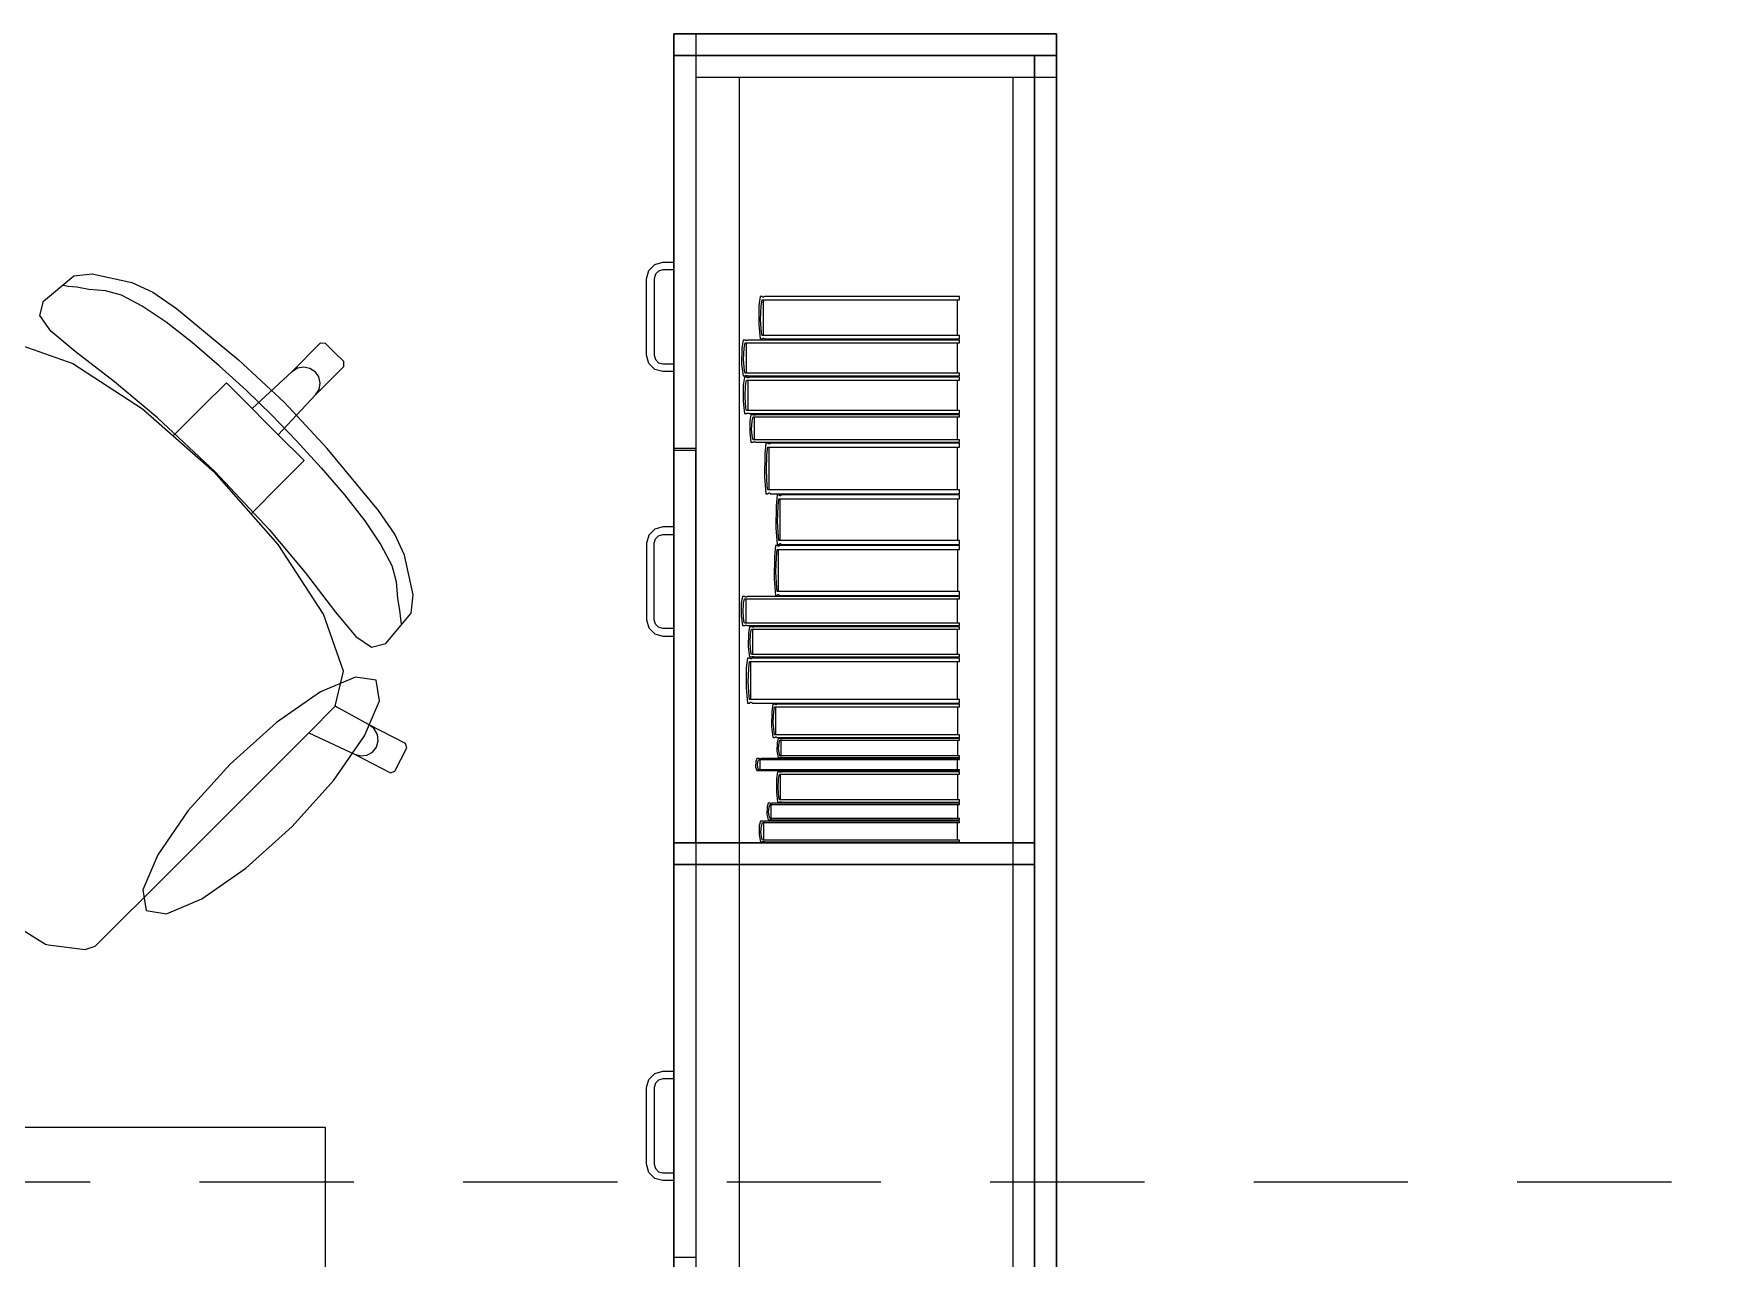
# Model space of a CAD drawing. Header units: inches. Extents: x -38 to 5698, y -33 to 92.
# Drawn here: x 309.124 to 310.669, y 30.13 to 31.25 of the extents above; entities that cross this region are included whole.
import ezdxf

# ---------------------------------------------------------------- set-up
doc = ezdxf.new("R2010")
doc.units = ezdxf.units.IN
doc.header["$MEASUREMENT"] = 0
doc.set_wipeout_variables(frame=1)
doc.linetypes.add('Hidden Line', pattern=[0.195611, 0.141111, -0.0545])
doc.linetypes.add('Wipeout_Contour', pattern=[1, 0, -1])
doc.layers.add('08 _ STR _ EXT _ 09 Vigas', color=7, linetype='Continuous')
doc.layers.add('Interior - Mobiliario', color=7, linetype='Continuous')

msp = doc.modelspace()

# ---------------------------------------------------------------- linework, layer by layer
at = {"layer": 'Interior - Mobiliario', "color": 175, "linetype": 'Continuous', "lineweight": 13}
for p, q in [((310.0395, 31.23), (309.7295, 31.23)), ((309.7295, 31.23), (309.7295, 29.77)), ((310.0395, 29.77), (310.0395, 31.23)), ((309.7695, 31.21), (309.7295, 31.21)), ((310.0195, 31.21), (309.7695, 31.21)), ((309.6865, 31.0335), (309.692, 31.039)), ((309.692, 31.039), (309.6995, 31.041)), ((309.6995, 31.041), (309.7095, 31.041)), ((309.7095, 31.041), (309.7095, 31.034)), ((309.1327, 31.0053), (309.1605, 31.0285)), ((309.1605, 31.0285), (309.1773, 31.0304)), ((309.1773, 31.0304), (309.2134, 31.0226)), ((309.2134, 31.0226), (309.2327, 31.0136)), ((309.6845, 31.026), (309.6865, 31.0335)), ((309.6845, 30.956), (309.6845, 31.026)), ((309.6925, 31.03), (309.6915, 31.026)), ((309.6915, 31.026), (309.6915, 30.956)), ((309.6955, 31.0329), (309.6925, 31.03)), ((309.6995, 31.034), (309.6955, 31.0329)), ((309.7095, 31.034), (309.6995, 31.034)), ((309.1552, 31.0189), (309.1507, 31.0197)), ((309.1633, 31.0181), (309.1552, 31.0189)), ((309.1741, 31.016), (309.1633, 31.0181)), ((309.1895, 31.0149), (309.1741, 31.016)), ((309.2042, 31.011), (309.1895, 31.0149)), ((309.223, 31.001), (309.2042, 31.011)), ((309.2327, 31.0136), (309.2544, 30.9987)), ((309.7883, 31.0097), (309.7873, 31.0012)), ((309.7903, 31.0097), (309.7883, 31.0097)), ((309.7893, 31.0008), (309.7901, 31.0066)), ((309.7901, 31.0066), (309.9708, 31.0066)), ((309.7904, 31.0096), (309.7903, 31.0097)), ((309.7906, 31.0093), (309.7904, 31.0096)), ((309.7908, 31.0092), (309.7906, 31.0093)), ((309.7911, 31.0091), (309.7908, 31.0092)), ((309.791, 31.0066), (309.791, 30.974)), ((309.7914, 31.0091), (309.7911, 31.0091)), ((309.7916, 31.0091), (309.7914, 31.0091)), ((309.7919, 31.0093), (309.7916, 31.0091)), ((309.7921, 31.0095), (309.7919, 31.0093)), ((309.7923, 31.0097), (309.7921, 31.0095)), ((309.9708, 31.0097), (309.7923, 31.0097)), ((309.969, 30.974), (309.969, 31.0066)), ((309.9708, 31.0066), (309.9708, 31.0097)), ((309.1293, 30.9924), (309.1327, 31.0053)), ((309.1393, 30.9781), (309.1293, 30.9924)), ((309.2449, 30.9862), (309.223, 31.001)), ((309.2544, 30.9987), (309.3111, 30.9519)), ((309.7873, 31.0012), (309.7871, 30.9838)), ((309.7888, 30.9888), (309.7893, 31.0008)), ((309.1616, 30.9595), (309.1393, 30.9781)), ((309.2687, 30.9676), (309.2449, 30.9862)), ((309.7871, 30.9838), (309.7883, 30.9709)), ((309.7896, 30.9769), (309.7888, 30.9888)), ((309.7901, 30.974), (309.7896, 30.9769)), ((309.1076, 30.9667), (309.1595, 30.9483)), ((309.2934, 30.9464), (309.2687, 30.9676)), ((309.3602, 30.9411), (309.3863, 30.9672)), ((309.3863, 30.9672), (309.3905, 30.9671)), ((309.3905, 30.9671), (309.3991, 30.9586)), ((309.7716, 30.9626), (309.7714, 30.9479)), ((309.7727, 30.9699), (309.7716, 30.9626)), ((309.7748, 30.9699), (309.7727, 30.9699)), ((309.7733, 30.9522), (309.7738, 30.9623)), ((309.7738, 30.9623), (309.7747, 30.9672)), ((309.7747, 30.9672), (309.9708, 30.9672)), ((309.775, 30.9697), (309.7748, 30.9699)), ((309.7752, 30.9695), (309.775, 30.9697)), ((309.7755, 30.9694), (309.7752, 30.9695)), ((309.7758, 30.9693), (309.7755, 30.9694)), ((309.7757, 30.9672), (309.7757, 30.9396)), ((309.7761, 30.9693), (309.7758, 30.9693)), ((309.7763, 30.9694), (309.7761, 30.9693)), ((309.7766, 30.9695), (309.7763, 30.9694)), ((309.7769, 30.9697), (309.7766, 30.9695)), ((309.777, 30.9699), (309.7769, 30.9697)), ((309.9708, 30.9699), (309.777, 30.9699)), ((309.7883, 30.9709), (309.7903, 30.9709)), ((309.9708, 30.974), (309.7901, 30.974)), ((309.7903, 30.9709), (309.7904, 30.9711)), ((309.7904, 30.9711), (309.7906, 30.9713)), ((309.7906, 30.9713), (309.7909, 30.9714)), ((309.7909, 30.9714), (309.7912, 30.9715)), ((309.7912, 30.9715), (309.7914, 30.9715)), ((309.7914, 30.9715), (309.7917, 30.9714)), ((309.7917, 30.9714), (309.792, 30.9712)), ((309.792, 30.9712), (309.7922, 30.971)), ((309.7922, 30.971), (309.7923, 30.9709)), ((309.7923, 30.9709), (309.9708, 30.9709)), ((309.9688, 30.9396), (309.9688, 30.9672)), ((309.9708, 30.9709), (309.9708, 30.974)), ((309.9708, 30.9672), (309.9708, 30.9699)), ((309.1595, 30.9483), (309.2234, 30.907)), ((309.1977, 30.9315), (309.1616, 30.9595)), ((309.3181, 30.9239), (309.2934, 30.9464)), ((309.3111, 30.9519), (309.3533, 30.9128)), ((309.3602, 30.9411), (309.365, 30.9443)), ((309.365, 30.9443), (309.3708, 30.9454)), ((309.3708, 30.9454), (309.3765, 30.9442)), ((309.3765, 30.9442), (309.3814, 30.941)), ((309.3815, 30.9197), (309.4076, 30.9458)), ((309.4076, 30.9501), (309.3991, 30.9586)), ((309.4076, 30.9458), (309.4076, 30.9501)), ((309.6865, 30.9485), (309.6845, 30.956)), ((309.692, 30.943), (309.6865, 30.9485)), ((309.6915, 30.956), (309.6925, 30.952)), ((309.6925, 30.952), (309.6955, 30.9491)), ((309.6955, 30.9491), (309.6995, 30.948)), ((309.6995, 30.948), (309.7095, 30.948)), ((309.7095, 30.948), (309.7095, 30.941)), ((309.7714, 30.9479), (309.7727, 30.937)), ((309.7741, 30.9421), (309.7733, 30.9522)), ((309.237, 30.8988), (309.1977, 30.9315)), ((309.2789, 30.9096), (309.3, 30.9307)), ((309.3, 30.9307), (309.3237, 30.9071)), ((309.3237, 30.9071), (309.3602, 30.9411)), ((309.3847, 30.9361), (309.3814, 30.941)), ((309.3859, 30.9303), (309.3847, 30.9361)), ((309.3848, 30.9246), (309.3859, 30.9303)), ((309.6995, 30.941), (309.692, 30.943)), ((309.7095, 30.941), (309.6995, 30.941)), ((309.7727, 30.937), (309.7748, 30.937)), ((309.774, 30.936), (309.7729, 30.9287)), ((309.7761, 30.936), (309.774, 30.936)), ((309.7747, 30.9396), (309.7741, 30.9421)), ((309.9708, 30.9396), (309.7747, 30.9396)), ((309.7748, 30.937), (309.775, 30.9372)), ((309.775, 30.9372), (309.7753, 30.9373)), ((309.7751, 30.9283), (309.776, 30.9333)), ((309.7753, 30.9373), (309.7755, 30.9375)), ((309.7755, 30.9375), (309.7758, 30.9375)), ((309.7758, 30.9375), (309.7761, 30.9375)), ((309.776, 30.9333), (309.9708, 30.9333)), ((309.7761, 30.9375), (309.7764, 30.9375)), ((309.7763, 30.9359), (309.7761, 30.936)), ((309.7765, 30.9357), (309.7763, 30.9359)), ((309.7764, 30.9375), (309.7767, 30.9373)), ((309.7768, 30.9355), (309.7765, 30.9357)), ((309.7767, 30.9373), (309.7769, 30.9371)), ((309.7771, 30.9354), (309.7768, 30.9355)), ((309.7769, 30.9371), (309.777, 30.937)), ((309.777, 30.937), (309.9708, 30.937)), ((309.777, 30.9333), (309.777, 30.9053)), ((309.7773, 30.9354), (309.7771, 30.9354)), ((309.7776, 30.9355), (309.7773, 30.9354)), ((309.7779, 30.9356), (309.7776, 30.9355)), ((309.7782, 30.9358), (309.7779, 30.9356)), ((309.7783, 30.936), (309.7782, 30.9358)), ((309.9708, 30.936), (309.7783, 30.936)), ((309.9688, 30.9053), (309.9688, 30.9333)), ((309.9708, 30.937), (309.9708, 30.9396)), ((309.9708, 30.9333), (309.9708, 30.936)), ((309.3415, 30.9011), (309.3181, 30.9239)), ((309.3475, 30.8832), (309.3815, 30.9197)), ((309.3815, 30.9197), (309.3848, 30.9246)), ((309.7729, 30.9287), (309.7727, 30.9137)), ((309.7727, 30.9137), (309.774, 30.9026)), ((309.7746, 30.918), (309.7751, 30.9283)), ((309.7754, 30.9078), (309.7746, 30.918)), ((309.2234, 30.907), (309.2515, 30.8822)), ((309.2898, 30.8493), (309.237, 30.8988)), ((309.2515, 30.8822), (309.2789, 30.9096)), ((309.3237, 30.9071), (309.3356, 30.8951)), ((309.3415, 30.9011), (309.3643, 30.8776)), ((309.3924, 30.8706), (309.3533, 30.9128)), ((309.774, 30.9026), (309.7761, 30.9026)), ((309.776, 30.9053), (309.7754, 30.9078)), ((309.9708, 30.9053), (309.776, 30.9053)), ((309.7761, 30.9026), (309.7763, 30.9028)), ((309.7763, 30.9028), (309.7766, 30.903)), ((309.7766, 30.903), (309.7768, 30.9031)), ((309.7768, 30.9031), (309.7771, 30.9031)), ((309.7771, 30.9031), (309.7774, 30.9031)), ((309.7774, 30.9031), (309.7777, 30.9031)), ((309.7777, 30.9031), (309.778, 30.9029)), ((309.778, 30.9029), (309.7782, 30.9027)), ((309.7782, 30.9027), (309.7783, 30.9026)), ((309.7783, 30.9026), (309.9708, 30.9026)), ((309.78, 30.9016), (309.779, 30.8961)), ((309.7821, 30.9016), (309.78, 30.9016)), ((309.7811, 30.8958), (309.782, 30.8996)), ((309.782, 30.8996), (309.9708, 30.8996)), ((309.7822, 30.9015), (309.7821, 30.9016)), ((309.7825, 30.9013), (309.7822, 30.9015)), ((309.7827, 30.9012), (309.7825, 30.9013)), ((309.783, 30.9012), (309.7827, 30.9012)), ((309.7829, 30.8996), (309.7829, 30.8785)), ((309.7833, 30.9012), (309.783, 30.9012)), ((309.7836, 30.9012), (309.7833, 30.9012)), ((309.7838, 30.9013), (309.7836, 30.9012)), ((309.7841, 30.9015), (309.7838, 30.9013)), ((309.7842, 30.9016), (309.7841, 30.9015)), ((309.9708, 30.9016), (309.7842, 30.9016)), ((309.9689, 30.8785), (309.9689, 30.8996)), ((309.9708, 30.9026), (309.9708, 30.9053)), ((309.9708, 30.8996), (309.9708, 30.9016)), ((309.3475, 30.8832), (309.3356, 30.8951)), ((309.3712, 30.8596), (309.3475, 30.8832)), ((309.779, 30.8961), (309.7788, 30.8849)), ((309.7788, 30.8849), (309.78, 30.8765)), ((309.7806, 30.8881), (309.7811, 30.8958)), ((309.7814, 30.8804), (309.7806, 30.8881)), ((309.2515, 30.8822), (309.2893, 30.8489)), ((309.3643, 30.8776), (309.3869, 30.853)), ((309.4392, 30.8139), (309.3924, 30.8706)), ((309.7095, 30.871), (309.7295, 30.871)), ((309.7095, 30.869), (309.7295, 30.869)), ((309.78, 30.8765), (309.7821, 30.8765)), ((309.782, 30.8785), (309.7814, 30.8804)), ((309.9708, 30.8785), (309.782, 30.8785)), ((309.7821, 30.8765), (309.7823, 30.8767)), ((309.7823, 30.8767), (309.7825, 30.8768)), ((309.7825, 30.8768), (309.7828, 30.8769)), ((309.7828, 30.8769), (309.7831, 30.8769)), ((309.7831, 30.8769), (309.7834, 30.8769)), ((309.7834, 30.8769), (309.7836, 30.8769)), ((309.7836, 30.8769), (309.7839, 30.8768)), ((309.7839, 30.8768), (309.7841, 30.8766)), ((309.7841, 30.8766), (309.7842, 30.8765)), ((309.7842, 30.8765), (309.9708, 30.8765)), ((309.7936, 30.8755), (309.7926, 30.8654)), ((309.7955, 30.8755), (309.7936, 30.8755)), ((309.7946, 30.8649), (309.7954, 30.8718)), ((309.7954, 30.8718), (309.9708, 30.8718)), ((309.7956, 30.8754), (309.7955, 30.8755)), ((309.7959, 30.8751), (309.7956, 30.8754)), ((309.7961, 30.8749), (309.7959, 30.8751)), ((309.7964, 30.8748), (309.7961, 30.8749)), ((309.7963, 30.8718), (309.7963, 30.8329)), ((309.7966, 30.8748), (309.7964, 30.8748)), ((309.7969, 30.8748), (309.7966, 30.8748)), ((309.7971, 30.875), (309.7969, 30.8748)), ((309.7974, 30.8753), (309.7971, 30.875)), ((309.7975, 30.8755), (309.7974, 30.8753)), ((309.9708, 30.8755), (309.7975, 30.8755)), ((309.969, 30.8329), (309.969, 30.8718)), ((309.9708, 30.8765), (309.9708, 30.8785)), ((309.9708, 30.8718), (309.9708, 30.8755)), ((309.35, 30.8384), (309.3712, 30.8596)), ((309.3869, 30.853), (309.4081, 30.8282)), ((309.7926, 30.8654), (309.7924, 30.8447)), ((309.7941, 30.8506), (309.7946, 30.8649)), ((309.3227, 30.811), (309.2893, 30.8489)), ((309.2898, 30.8493), (309.3393, 30.7966)), ((309.3227, 30.811), (309.35, 30.8384)), ((309.7924, 30.8447), (309.7936, 30.8292)), ((309.7949, 30.8364), (309.7941, 30.8506)), ((309.7954, 30.8329), (309.7949, 30.8364)), ((309.4081, 30.8282), (309.4266, 30.8044)), ((309.7936, 30.8292), (309.7955, 30.8292)), ((309.9708, 30.8329), (309.7954, 30.8329)), ((309.7955, 30.8292), (309.7957, 30.8295)), ((309.7957, 30.8295), (309.7959, 30.8297)), ((309.7959, 30.8297), (309.7962, 30.8299)), ((309.7962, 30.8299), (309.7964, 30.83)), ((309.7964, 30.83), (309.7967, 30.83)), ((309.7967, 30.83), (309.7969, 30.8299)), ((309.7969, 30.8299), (309.7972, 30.8297)), ((309.7972, 30.8297), (309.7974, 30.8294)), ((309.7974, 30.8294), (309.7975, 30.8292)), ((309.7975, 30.8292), (309.9708, 30.8292)), ((309.8039, 30.8282), (309.803, 30.8183)), ((309.8057, 30.8282), (309.8039, 30.8282)), ((309.8048, 30.8178), (309.8056, 30.8246)), ((309.8056, 30.8246), (309.9708, 30.8246)), ((309.8058, 30.828), (309.8057, 30.8282)), ((309.806, 30.8278), (309.8058, 30.828)), ((309.8062, 30.8276), (309.806, 30.8278)), ((309.8065, 30.8275), (309.8062, 30.8276)), ((309.8064, 30.8246), (309.8064, 30.7866)), ((309.8067, 30.8275), (309.8065, 30.8275)), ((309.807, 30.8275), (309.8067, 30.8275)), ((309.8072, 30.8277), (309.807, 30.8275)), ((309.8074, 30.828), (309.8072, 30.8277)), ((309.8075, 30.8282), (309.8074, 30.828)), ((309.9708, 30.8282), (309.8075, 30.8282)), ((309.9691, 30.7866), (309.9691, 30.8246)), ((309.9708, 30.8292), (309.9708, 30.8329)), ((309.9708, 30.8246), (309.9708, 30.8282)), ((309.3474, 30.7829), (309.3227, 30.811)), ((309.4541, 30.7922), (309.4392, 30.8139)), ((309.803, 30.8183), (309.8028, 30.798)), ((309.8044, 30.8039), (309.8048, 30.8178)), ((309.3393, 30.7966), (309.372, 30.7573)), ((309.4266, 30.8044), (309.4415, 30.7826)), ((309.4631, 30.773), (309.4541, 30.7922)), ((309.6865, 30.7915), (309.6845, 30.784)), ((309.692, 30.797), (309.6865, 30.7915)), ((309.6995, 30.799), (309.692, 30.797)), ((309.6925, 30.788), (309.6955, 30.7909)), ((309.6955, 30.7909), (309.6995, 30.792)), ((309.7095, 30.799), (309.6995, 30.799)), ((309.6995, 30.792), (309.7095, 30.792)), ((309.7095, 30.792), (309.7095, 30.799)), ((309.8028, 30.798), (309.8039, 30.7829)), ((309.8051, 30.79), (309.8044, 30.8039)), ((309.8056, 30.7866), (309.8051, 30.79)), ((309.3888, 30.7191), (309.3474, 30.7829)), ((309.4415, 30.7826), (309.4514, 30.7637)), ((309.6845, 30.784), (309.6845, 30.714)), ((309.6915, 30.784), (309.6925, 30.788)), ((309.6915, 30.714), (309.6915, 30.784)), ((309.8023, 30.7819), (309.8014, 30.7719)), ((309.8041, 30.7819), (309.8023, 30.7819)), ((309.8032, 30.7714), (309.804, 30.7783)), ((309.8039, 30.7829), (309.8057, 30.7829)), ((309.804, 30.7783), (309.9708, 30.7783)), ((309.8042, 30.7818), (309.8041, 30.7819)), ((309.8045, 30.7815), (309.8042, 30.7818)), ((309.8047, 30.7813), (309.8045, 30.7815)), ((309.8049, 30.7812), (309.8047, 30.7813)), ((309.8048, 30.7783), (309.8048, 30.7399)), ((309.8052, 30.7812), (309.8049, 30.7812)), ((309.8054, 30.7813), (309.8052, 30.7812)), ((309.8057, 30.7814), (309.8054, 30.7813)), ((309.9708, 30.7866), (309.8056, 30.7866)), ((309.8057, 30.7829), (309.8058, 30.7832)), ((309.8059, 30.7817), (309.8057, 30.7814)), ((309.8058, 30.7832), (309.8061, 30.7834)), ((309.806, 30.7819), (309.8059, 30.7817)), ((309.9708, 30.7819), (309.806, 30.7819)), ((309.8061, 30.7834), (309.8063, 30.7836)), ((309.8063, 30.7836), (309.8065, 30.7837)), ((309.8065, 30.7837), (309.8068, 30.7837)), ((309.8068, 30.7837), (309.807, 30.7836)), ((309.807, 30.7836), (309.8072, 30.7834)), ((309.8072, 30.7834), (309.8075, 30.7831)), ((309.8075, 30.7831), (309.8075, 30.7829)), ((309.8075, 30.7829), (309.9708, 30.7829)), ((309.9691, 30.7399), (309.9691, 30.7783)), ((309.9708, 30.7829), (309.9708, 30.7866)), ((309.9708, 30.7783), (309.9708, 30.7819)), ((309.4514, 30.7637), (309.4554, 30.749)), ((309.4708, 30.7368), (309.4631, 30.773)), ((309.8014, 30.7719), (309.8012, 30.7515)), ((309.8028, 30.7574), (309.8032, 30.7714)), ((309.372, 30.7573), (309.3999, 30.7211)), ((309.4554, 30.749), (309.4565, 30.7336)), ((309.8012, 30.7515), (309.8023, 30.7362)), ((309.8035, 30.7433), (309.8028, 30.7574)), ((309.804, 30.7399), (309.8035, 30.7433)), ((309.4565, 30.7336), (309.4585, 30.7228)), ((309.469, 30.7201), (309.4708, 30.7368)), ((309.7711, 30.7294), (309.7709, 30.7175)), ((309.7722, 30.7352), (309.7711, 30.7294)), ((309.7744, 30.7352), (309.7722, 30.7352)), ((309.7728, 30.7209), (309.7733, 30.7291)), ((309.7733, 30.7291), (309.7742, 30.7331)), ((309.7742, 30.7331), (309.9708, 30.7331)), ((309.7745, 30.7351), (309.7744, 30.7352)), ((309.7748, 30.7349), (309.7745, 30.7351)), ((309.775, 30.7348), (309.7748, 30.7349)), ((309.7753, 30.7348), (309.775, 30.7348)), ((309.7752, 30.7331), (309.7752, 30.7108)), ((309.7756, 30.7348), (309.7753, 30.7348)), ((309.7759, 30.7348), (309.7756, 30.7348)), ((309.7762, 30.7349), (309.7759, 30.7348)), ((309.7764, 30.7351), (309.7762, 30.7349)), ((309.7766, 30.7352), (309.7764, 30.7351)), ((309.9708, 30.7352), (309.7766, 30.7352)), ((309.8023, 30.7362), (309.8041, 30.7362)), ((309.9708, 30.7399), (309.804, 30.7399)), ((309.8041, 30.7362), (309.8043, 30.7365)), ((309.8043, 30.7365), (309.8045, 30.7367)), ((309.8045, 30.7367), (309.8047, 30.7369)), ((309.8047, 30.7369), (309.805, 30.737)), ((309.805, 30.737), (309.8052, 30.737)), ((309.8052, 30.737), (309.8055, 30.7369)), ((309.8055, 30.7369), (309.8057, 30.7367)), ((309.8057, 30.7367), (309.8059, 30.7364)), ((309.8059, 30.7364), (309.806, 30.7362)), ((309.806, 30.7362), (309.9708, 30.7362)), ((309.9688, 30.7108), (309.9688, 30.7331)), ((309.9708, 30.7362), (309.9708, 30.7399)), ((309.9708, 30.7331), (309.9708, 30.7352)), ((309.4071, 30.6671), (309.3888, 30.7191)), ((309.3999, 30.7211), (309.4185, 30.6988)), ((309.4458, 30.6922), (309.469, 30.7201)), ((309.4585, 30.7228), (309.4593, 30.7148)), ((309.4593, 30.7148), (309.4601, 30.7103)), ((309.6845, 30.714), (309.6865, 30.7065)), ((309.6925, 30.71), (309.6915, 30.714)), ((309.7709, 30.7175), (309.7722, 30.7086)), ((309.7736, 30.7128), (309.7728, 30.7209)), ((309.7742, 30.7108), (309.7736, 30.7128)), ((309.4185, 30.6988), (309.4329, 30.6888)), ((309.6865, 30.7065), (309.692, 30.701)), ((309.692, 30.701), (309.6995, 30.699)), ((309.6955, 30.7071), (309.6925, 30.71)), ((309.6995, 30.706), (309.6955, 30.7071)), ((309.7095, 30.706), (309.6995, 30.706)), ((309.6995, 30.699), (309.7095, 30.699)), ((309.7095, 30.699), (309.7095, 30.706)), ((309.7722, 30.7086), (309.7744, 30.7086)), ((309.9708, 30.7108), (309.7742, 30.7108)), ((309.7744, 30.7086), (309.7746, 30.7088)), ((309.7746, 30.7088), (309.7748, 30.7089)), ((309.7748, 30.7089), (309.7751, 30.709)), ((309.7751, 30.709), (309.7754, 30.7091)), ((309.7754, 30.7091), (309.7757, 30.7091)), ((309.7757, 30.7091), (309.776, 30.709)), ((309.776, 30.709), (309.7762, 30.7089)), ((309.7762, 30.7089), (309.7765, 30.7087)), ((309.7765, 30.7087), (309.7766, 30.7086)), ((309.7766, 30.7086), (309.9708, 30.7086)), ((309.7776, 30.7016), (309.7774, 30.6892)), ((309.7787, 30.7076), (309.7776, 30.7016)), ((309.7807, 30.7076), (309.7787, 30.7076)), ((309.7792, 30.6928), (309.7797, 30.7013)), ((309.7797, 30.7013), (309.7806, 30.7054)), ((309.7806, 30.7054), (309.9708, 30.7054)), ((309.7808, 30.7075), (309.7807, 30.7076)), ((309.7811, 30.7074), (309.7808, 30.7075)), ((309.7814, 30.7072), (309.7811, 30.7074)), ((309.7816, 30.7072), (309.7814, 30.7072)), ((309.7815, 30.7054), (309.7815, 30.6822)), ((309.7819, 30.7072), (309.7816, 30.7072)), ((309.7822, 30.7072), (309.7819, 30.7072)), ((309.7825, 30.7073), (309.7822, 30.7072)), ((309.7827, 30.7075), (309.7825, 30.7073)), ((309.7829, 30.7076), (309.7827, 30.7075)), ((309.9708, 30.7076), (309.7829, 30.7076)), ((309.9689, 30.6822), (309.9689, 30.7054)), ((309.9708, 30.7086), (309.9708, 30.7108)), ((309.9708, 30.7054), (309.9708, 30.7076)), ((309.4329, 30.6888), (309.4458, 30.6922)), ((309.7774, 30.6892), (309.7787, 30.68)), ((309.78, 30.6843), (309.7792, 30.6928)), ((309.7806, 30.6822), (309.78, 30.6843)), ((309.9708, 30.6822), (309.7806, 30.6822)), ((309.9708, 30.68), (309.9708, 30.6822)), ((309.3997, 30.6351), (309.4071, 30.6671)), ((309.7757, 30.6699), (309.7755, 30.6516)), ((309.7768, 30.679), (309.7757, 30.6699)), ((309.7789, 30.679), (309.7768, 30.679)), ((309.7774, 30.6569), (309.7779, 30.6695)), ((309.7779, 30.6695), (309.7787, 30.6757)), ((309.7787, 30.68), (309.7807, 30.68)), ((309.7787, 30.6757), (309.9708, 30.6757)), ((309.779, 30.6788), (309.7789, 30.679)), ((309.7793, 30.6786), (309.779, 30.6788)), ((309.7795, 30.6784), (309.7793, 30.6786)), ((309.7798, 30.6783), (309.7795, 30.6784)), ((309.7797, 30.6757), (309.7797, 30.6411)), ((309.7801, 30.6783), (309.7798, 30.6783)), ((309.7804, 30.6784), (309.7801, 30.6783)), ((309.7807, 30.6785), (309.7804, 30.6784)), ((309.7807, 30.68), (309.7809, 30.6801)), ((309.7809, 30.6788), (309.7807, 30.6785)), ((309.7809, 30.6801), (309.7811, 30.6803)), ((309.7811, 30.679), (309.7809, 30.6788)), ((309.7811, 30.6803), (309.7814, 30.6804)), ((309.9708, 30.679), (309.7811, 30.679)), ((309.7814, 30.6804), (309.7817, 30.6804)), ((309.7817, 30.6804), (309.782, 30.6804)), ((309.782, 30.6804), (309.7823, 30.6804)), ((309.7823, 30.6804), (309.7825, 30.6802)), ((309.7825, 30.6802), (309.7828, 30.6801)), ((309.7828, 30.6801), (309.7829, 30.68)), ((309.7829, 30.68), (309.9708, 30.68)), ((309.9689, 30.6411), (309.9689, 30.6757)), ((309.9708, 30.6757), (309.9708, 30.679)), ((309.7755, 30.6516), (309.7768, 30.6378)), ((309.7782, 30.6442), (309.7774, 30.6569)), ((309.3996, 30.6349), (309.3997, 30.6351)), ((309.4307, 30.6178), (309.3997, 30.6351)), ((309.7768, 30.6378), (309.7789, 30.6378)), ((309.7787, 30.6411), (309.7782, 30.6442)), ((309.9708, 30.6411), (309.7787, 30.6411)), ((309.7789, 30.6378), (309.7791, 30.6381)), ((309.7791, 30.6381), (309.7793, 30.6383)), ((309.7793, 30.6383), (309.7796, 30.6384)), ((309.7796, 30.6384), (309.7799, 30.6385)), ((309.7799, 30.6385), (309.7802, 30.6385)), ((309.7802, 30.6385), (309.7804, 30.6384)), ((309.7804, 30.6384), (309.7807, 30.6382)), ((309.7807, 30.6382), (309.781, 30.638)), ((309.781, 30.638), (309.7811, 30.6378)), ((309.7811, 30.6378), (309.9708, 30.6378)), ((309.7999, 30.6368), (309.799, 30.6301)), ((309.8018, 30.6368), (309.7999, 30.6368)), ((309.8019, 30.6367), (309.8018, 30.6368)), ((309.8021, 30.6365), (309.8019, 30.6367)), ((309.8023, 30.6364), (309.8021, 30.6365)), ((309.8026, 30.6363), (309.8023, 30.6364)), ((309.8028, 30.6363), (309.8026, 30.6363)), ((309.8031, 30.6364), (309.8028, 30.6363)), ((309.8033, 30.6365), (309.8031, 30.6364)), ((309.8035, 30.6367), (309.8033, 30.6365)), ((309.8037, 30.6368), (309.8035, 30.6367)), ((309.9708, 30.6368), (309.8037, 30.6368)), ((309.9708, 30.6378), (309.9708, 30.6411)), ((309.9708, 30.6344), (309.9708, 30.6368)), ((309.3996, 30.6349), (309.3754, 30.6107)), ((309.799, 30.6301), (309.7988, 30.6165)), ((309.8004, 30.6204), (309.8008, 30.6298)), ((309.8011, 30.6111), (309.8004, 30.6204)), ((309.8008, 30.6298), (309.8016, 30.6344)), ((309.8016, 30.6344), (309.9708, 30.6344)), ((309.8025, 30.6344), (309.8025, 30.6088)), ((309.9691, 30.6088), (309.9691, 30.6344)), ((309.2275, 30.4628), (309.3754, 30.6107)), ((309.3754, 30.6107), (309.4172, 30.5911)), ((309.4353, 30.6142), (309.4307, 30.6178)), ((309.4638, 30.6009), (309.4307, 30.6178)), ((309.4382, 30.6091), (309.4353, 30.6142)), ((309.4389, 30.6032), (309.4382, 30.6091)), ((309.7988, 30.6165), (309.7999, 30.6063)), ((309.7999, 30.6063), (309.8018, 30.6063)), ((309.8016, 30.6088), (309.8011, 30.6111)), ((309.9708, 30.6088), (309.8016, 30.6088)), ((309.8018, 30.6063), (309.8019, 30.6065)), ((309.8019, 30.6065), (309.8021, 30.6067)), ((309.8021, 30.6067), (309.8024, 30.6068)), ((309.8024, 30.6068), (309.8026, 30.6068)), ((309.8026, 30.6068), (309.8029, 30.6068)), ((309.8029, 30.6068), (309.8031, 30.6068)), ((309.8031, 30.6068), (309.8034, 30.6066)), ((309.8034, 30.6066), (309.8036, 30.6064)), ((309.8036, 30.6064), (309.8037, 30.6063)), ((309.8037, 30.6063), (309.9708, 30.6063)), ((309.8048, 30.6053), (309.8039, 30.6015)), ((309.8066, 30.6053), (309.8048, 30.6053)), ((309.8067, 30.6053), (309.8066, 30.6053)), ((309.8069, 30.6052), (309.8067, 30.6053)), ((309.8071, 30.6051), (309.8069, 30.6052)), ((309.8074, 30.605), (309.8071, 30.6051)), ((309.8076, 30.605), (309.8074, 30.605)), ((309.8079, 30.6051), (309.8076, 30.605)), ((309.8081, 30.6051), (309.8079, 30.6051)), ((309.8083, 30.6052), (309.8081, 30.6051)), ((309.8084, 30.6053), (309.8083, 30.6052)), ((309.9708, 30.6053), (309.8084, 30.6053)), ((309.9708, 30.6063), (309.9708, 30.6088)), ((309.9708, 30.6039), (309.9708, 30.6053)), ((309.4172, 30.5911), (309.4228, 30.5895)), ((309.4172, 30.5911), (309.4503, 30.5741)), ((309.4228, 30.5895), (309.4286, 30.5902)), ((309.4286, 30.5902), (309.4337, 30.593)), ((309.4337, 30.593), (309.4373, 30.5976)), ((309.4373, 30.5976), (309.4389, 30.6032)), ((309.4543, 30.5754), (309.4651, 30.5968)), ((309.4651, 30.5968), (309.4638, 30.6009)), ((309.8039, 30.6015), (309.8037, 30.5938)), ((309.8037, 30.5938), (309.8048, 30.588)), ((309.8053, 30.596), (309.8057, 30.6013)), ((309.806, 30.5907), (309.8053, 30.596)), ((309.8057, 30.6013), (309.8064, 30.6039)), ((309.8064, 30.5894), (309.806, 30.5907)), ((309.8064, 30.6039), (309.9708, 30.6039)), ((309.9708, 30.5894), (309.8064, 30.5894)), ((309.8073, 30.6039), (309.8073, 30.5894)), ((309.9691, 30.5894), (309.9691, 30.6039)), ((309.9708, 30.588), (309.9708, 30.5894)), ((309.4503, 30.5741), (309.4543, 30.5754)), ((309.7844, 30.5846), (309.7842, 30.5796)), ((309.7842, 30.5796), (309.7854, 30.576)), ((309.7854, 30.587), (309.7844, 30.5846)), ((309.7874, 30.587), (309.7854, 30.587)), ((309.7854, 30.576), (309.7874, 30.576)), ((309.7859, 30.581), (309.7864, 30.5844)), ((309.7867, 30.5777), (309.7859, 30.581)), ((309.7864, 30.5844), (309.7873, 30.5861)), ((309.7873, 30.5768), (309.7867, 30.5777)), ((309.7873, 30.5861), (309.9708, 30.5861)), ((309.9708, 30.5768), (309.7873, 30.5768)), ((309.7875, 30.5869), (309.7874, 30.587)), ((309.7874, 30.576), (309.7876, 30.576)), ((309.7878, 30.5869), (309.7875, 30.5869)), ((309.7876, 30.576), (309.7878, 30.5761)), ((309.788, 30.5868), (309.7878, 30.5869)), ((309.7878, 30.5761), (309.7881, 30.5761)), ((309.7883, 30.5868), (309.788, 30.5868)), ((309.7881, 30.5761), (309.7883, 30.5761)), ((309.7882, 30.5861), (309.7882, 30.5768)), ((309.7886, 30.5868), (309.7883, 30.5868)), ((309.7883, 30.5761), (309.7886, 30.5761)), ((309.7888, 30.5868), (309.7886, 30.5868)), ((309.7886, 30.5761), (309.7889, 30.5761)), ((309.7891, 30.5868), (309.7888, 30.5868)), ((309.7889, 30.5761), (309.7891, 30.5761)), ((309.7893, 30.5869), (309.7891, 30.5868)), ((309.7891, 30.5761), (309.7894, 30.576)), ((309.7895, 30.587), (309.7893, 30.5869)), ((309.7894, 30.576), (309.7895, 30.576)), ((309.9708, 30.587), (309.7895, 30.587)), ((309.7895, 30.576), (309.9708, 30.576)), ((309.8043, 30.575), (309.8034, 30.5688)), ((309.8061, 30.575), (309.8043, 30.575)), ((309.8048, 30.588), (309.8066, 30.588)), ((309.8062, 30.5748), (309.8061, 30.575)), ((309.8064, 30.5747), (309.8062, 30.5748)), ((309.8067, 30.5746), (309.8064, 30.5747)), ((309.8066, 30.588), (309.8067, 30.5881)), ((309.8067, 30.5881), (309.8069, 30.5882)), ((309.8069, 30.5745), (309.8067, 30.5746)), ((309.8069, 30.5882), (309.8072, 30.5882)), ((309.8072, 30.5745), (309.8069, 30.5745)), ((309.8072, 30.5882), (309.8074, 30.5883)), ((309.8074, 30.5745), (309.8072, 30.5745)), ((309.8074, 30.5883), (309.8077, 30.5883)), ((309.8076, 30.5746), (309.8074, 30.5745)), ((309.8078, 30.5748), (309.8076, 30.5746)), ((309.8077, 30.5883), (309.8079, 30.5882)), ((309.808, 30.575), (309.8078, 30.5748)), ((309.8079, 30.5882), (309.8081, 30.5881)), ((309.9708, 30.575), (309.808, 30.575)), ((309.8081, 30.5881), (309.8083, 30.588)), ((309.8083, 30.588), (309.8084, 30.588)), ((309.8084, 30.588), (309.9708, 30.588)), ((309.969, 30.5768), (309.969, 30.5861)), ((309.9708, 30.5861), (309.9708, 30.587)), ((309.9708, 30.576), (309.9708, 30.5768)), ((309.9708, 30.5727), (309.9708, 30.575)), ((309.8034, 30.5688), (309.8032, 30.5564)), ((309.8048, 30.56), (309.8052, 30.5685)), ((309.8055, 30.5514), (309.8048, 30.56)), ((309.8052, 30.5685), (309.806, 30.5727)), ((309.806, 30.5727), (309.9708, 30.5727)), ((309.8068, 30.5727), (309.8068, 30.5493)), ((309.9691, 30.5493), (309.9691, 30.5727)), ((309.7947, 30.5428), (309.7945, 30.536)), ((309.7956, 30.5461), (309.7947, 30.5428)), ((309.7975, 30.5461), (309.7956, 30.5461)), ((309.7961, 30.5379), (309.7966, 30.5426)), ((309.7966, 30.5426), (309.7974, 30.5449)), ((309.7974, 30.5449), (309.9708, 30.5449)), ((309.7976, 30.546), (309.7975, 30.5461)), ((309.7979, 30.5459), (309.7976, 30.546)), ((309.7981, 30.5459), (309.7979, 30.5459)), ((309.7984, 30.5458), (309.7981, 30.5459)), ((309.7983, 30.5449), (309.7983, 30.5322)), ((309.7986, 30.5458), (309.7984, 30.5458)), ((309.7989, 30.5458), (309.7986, 30.5458)), ((309.7991, 30.5459), (309.7989, 30.5458)), ((309.7993, 30.546), (309.7991, 30.5459)), ((309.7995, 30.5461), (309.7993, 30.546)), ((309.9708, 30.5461), (309.7995, 30.5461)), ((309.8032, 30.5564), (309.8043, 30.5471)), ((309.8043, 30.5471), (309.8061, 30.5471)), ((309.806, 30.5493), (309.8055, 30.5514)), ((309.9708, 30.5493), (309.806, 30.5493)), ((309.8061, 30.5471), (309.8063, 30.5472)), ((309.8063, 30.5472), (309.8065, 30.5474)), ((309.8065, 30.5474), (309.8067, 30.5475)), ((309.8067, 30.5475), (309.807, 30.5475)), ((309.807, 30.5475), (309.8072, 30.5475)), ((309.8072, 30.5475), (309.8074, 30.5475)), ((309.8074, 30.5475), (309.8077, 30.5474)), ((309.8077, 30.5474), (309.8079, 30.5472)), ((309.8079, 30.5472), (309.808, 30.5471)), ((309.808, 30.5471), (309.9708, 30.5471)), ((309.9691, 30.5322), (309.9691, 30.5449)), ((309.9708, 30.5471), (309.9708, 30.5493)), ((309.9708, 30.5449), (309.9708, 30.5461)), ((309.7886, 30.5299), (309.7876, 30.5258)), ((309.7906, 30.5299), (309.7886, 30.5299)), ((309.7896, 30.5256), (309.7904, 30.5284)), ((309.7904, 30.5284), (309.9708, 30.5284)), ((309.7907, 30.5299), (309.7906, 30.5299)), ((309.7909, 30.5298), (309.7907, 30.5299)), ((309.7912, 30.5297), (309.7909, 30.5298)), ((309.7915, 30.5296), (309.7912, 30.5297)), ((309.7917, 30.5296), (309.7915, 30.5296)), ((309.792, 30.5297), (309.7917, 30.5296)), ((309.7922, 30.5297), (309.792, 30.5297)), ((309.7925, 30.5298), (309.7922, 30.5297)), ((309.7926, 30.5299), (309.7925, 30.5298)), ((309.9708, 30.5299), (309.7926, 30.5299)), ((309.7945, 30.536), (309.7956, 30.5309)), ((309.7956, 30.5309), (309.7975, 30.5309)), ((309.7969, 30.5333), (309.7961, 30.5379)), ((309.7974, 30.5322), (309.7969, 30.5333)), ((309.9708, 30.5322), (309.7974, 30.5322)), ((309.7975, 30.5309), (309.7977, 30.531)), ((309.7977, 30.531), (309.7979, 30.5311)), ((309.7979, 30.5311), (309.7982, 30.5312)), ((309.7982, 30.5312), (309.7984, 30.5312)), ((309.7984, 30.5312), (309.7987, 30.5312)), ((309.7987, 30.5312), (309.7989, 30.5312)), ((309.7989, 30.5312), (309.7992, 30.5311)), ((309.7992, 30.5311), (309.7994, 30.531)), ((309.7994, 30.531), (309.7995, 30.5309)), ((309.7995, 30.5309), (309.9708, 30.5309)), ((309.9708, 30.5309), (309.9708, 30.5322)), ((309.9708, 30.5284), (309.9708, 30.5299)), ((309.7891, 30.5198), (309.7896, 30.5256)), ((309.202, 30.4373), (309.2275, 30.4628)), ((309.0947, 30.4423), (309.1347, 30.4174)), ((309.1801, 30.4154), (309.202, 30.4373)), ((309.1347, 30.4174), (309.1369, 30.4165)), ((309.1369, 30.4165), (309.1708, 30.4125)), ((309.1708, 30.4125), (309.1801, 30.4154)), ((309.6865, 30.2935), (309.692, 30.299)), ((309.692, 30.299), (309.6995, 30.301)), ((309.6995, 30.301), (309.7095, 30.301)), ((309.7095, 30.301), (309.7095, 30.294)), ((309.6845, 30.286), (309.6865, 30.2935)), ((309.6845, 30.216), (309.6845, 30.286)), ((309.6925, 30.29), (309.6915, 30.286)), ((309.6915, 30.286), (309.6915, 30.216)), ((309.6955, 30.2929), (309.6925, 30.29)), ((309.6995, 30.294), (309.6955, 30.2929)), ((309.7095, 30.294), (309.6995, 30.294)), ((309.6865, 30.2085), (309.6845, 30.216)), ((309.692, 30.203), (309.6865, 30.2085)), ((309.6915, 30.216), (309.6925, 30.212)), ((309.6995, 30.201), (309.692, 30.203)), ((309.6925, 30.212), (309.6955, 30.2091)), ((309.6955, 30.2091), (309.6995, 30.208)), ((309.6995, 30.208), (309.7095, 30.208)), ((309.7095, 30.208), (309.7095, 30.201)), ((309.7095, 30.201), (309.6995, 30.201)), ((309.7095, 30.131), (309.7295, 30.131))]:
    msp.add_line(p, q, dxfattribs=at)
at = {"layer": 'Interior - Mobiliario', "color": 175, "linetype": 'Continuous', "lineweight": 13, "flags": 128}
for points in [[(308.0905, 29.75), (308.0905, 31.25), (308.6905, 31.25), (308.6905, 30.25), (309.3905, 30.25), (309.3905, 29.75)], [(309.3603, 30.5249), (309.3985, 30.5674), (309.4265, 30.6078), (309.4401, 30.6398), (309.4372, 30.6587), (309.4183, 30.6616), (309.3862, 30.648), (309.3459, 30.62), (309.3034, 30.5818), (309.2652, 30.5394), (309.2372, 30.499), (309.2236, 30.4669), (309.2265, 30.448), (309.2454, 30.4451), (309.2775, 30.4587), (309.3178, 30.4868)]]:
    msp.add_lwpolyline(points, close=True, dxfattribs=at)

# ---------------------------------------------------------------- next in the draw order: wipeouts: each hides what was drawn before it
at = {"color": 254, "linetype": 'Wipeout_Contour', "lineweight": 0, "ltscale": 9778.967248}
msp.add_wipeout([(309.7095, 30.51), (309.7095, 30.49), (310.0395, 30.49), (310.0395, 30.51)], dxfattribs=at).dxf.layer = 'Interior - Mobiliario'

# ---------------------------------------------------------------- next in the draw order: linework, layer by layer
at = {"layer": 'Interior - Mobiliario', "color": 175, "linetype": 'Continuous', "lineweight": 13}
for p, q in [((309.7295, 31.21), (309.7295, 29.79)), ((309.7695, 29.79), (309.7695, 31.21)), ((310.0195, 31.21), (310.0195, 29.79)), ((309.7095, 30.51), (309.7095, 30.869)), ((309.7295, 30.51), (309.7295, 30.869)), ((309.7914, 30.5284), (309.7914, 30.5125)), ((309.969, 30.5125), (309.969, 30.5284)), ((309.7876, 30.5258), (309.7874, 30.5173)), ((309.7874, 30.5173), (309.7886, 30.511)), ((309.7899, 30.514), (309.7891, 30.5198)), ((309.7904, 30.5125), (309.7899, 30.514)), ((309.9708, 30.5125), (309.7904, 30.5125)), ((309.9708, 30.511), (309.9708, 30.5125)), ((310.0395, 30.51), (309.7095, 30.51)), ((309.7095, 30.51), (309.7095, 30.49)), ((309.7095, 30.51), (309.7095, 30.49)), ((309.7095, 30.51), (309.7295, 30.51)), ((309.7886, 30.511), (309.7906, 30.511)), ((309.7906, 30.511), (309.7908, 30.5111)), ((309.7908, 30.5111), (309.791, 30.5112)), ((309.791, 30.5112), (309.7912, 30.5113)), ((309.7912, 30.5113), (309.7915, 30.5113)), ((309.7915, 30.5113), (309.7918, 30.5113)), ((309.7918, 30.5113), (309.792, 30.5113)), ((309.792, 30.5113), (309.7923, 30.5112)), ((309.7923, 30.5112), (309.7925, 30.5111)), ((309.7925, 30.5111), (309.7926, 30.511)), ((309.7926, 30.511), (309.9708, 30.511)), ((310.0395, 30.49), (310.0395, 30.51)), ((309.7095, 30.49), (310.0395, 30.49)), ((309.7095, 30.49), (309.7095, 30.131)), ((309.7095, 30.49), (309.7295, 30.49)), ((309.7295, 30.49), (309.7295, 30.131))]:
    msp.add_line(p, q, dxfattribs=at)
at = {"layer": 'Interior - Mobiliario', "color": 175, "linetype": 'Continuous', "lineweight": 30}
for p, q in [((309.7095, 30.51), (310.0395, 30.51)), ((309.7095, 30.49), (309.7095, 30.51)), ((310.0395, 30.49), (310.0395, 30.51)), ((309.7095, 30.49), (310.0395, 30.49))]:
    msp.add_line(p, q, dxfattribs=at)

# ---------------------------------------------------------------- next in the draw order: wipeouts: each hides what was drawn before it
at = {"color": 254, "linetype": 'Wipeout_Contour', "lineweight": 0, "ltscale": 9779.667624}
msp.add_wipeout([(310.0395, 31.23), (310.0395, 29.77), (310.0595, 29.77), (310.0595, 31.23)], dxfattribs=at).dxf.layer = 'Interior - Mobiliario'

# ---------------------------------------------------------------- next in the draw order: linework, layer by layer
at = {"layer": '08 _ STR _ EXT _ 09 Vigas', "color": 251, "linetype": 'Hidden Line', "lineweight": 13}
msp.add_line((308.07, 30.2), (314.57, 30.2), dxfattribs=at)
at = {"layer": 'Interior - Mobiliario', "color": 175, "linetype": 'Continuous', "lineweight": 30}
for p, q in [((310.0395, 31.23), (310.0595, 31.23)), ((310.0395, 29.77), (310.0395, 31.23)), ((310.0595, 29.77), (310.0595, 31.23))]:
    msp.add_line(p, q, dxfattribs=at)
at = {"layer": 'Interior - Mobiliario', "color": 175, "linetype": 'Continuous', "lineweight": 13}
for p, q in [((310.0595, 31.23), (310.0395, 31.23)), ((310.0395, 31.23), (310.0395, 29.77)), ((310.0595, 29.77), (310.0595, 31.23)), ((310.0595, 31.21), (310.0195, 31.21)), ((310.0595, 29.79), (310.0595, 31.21)), ((310.0395, 30.51), (309.7095, 30.51)), ((310.0395, 30.49), (310.0395, 30.51)), ((309.7095, 30.49), (310.0395, 30.49))]:
    msp.add_line(p, q, dxfattribs=at)

# ---------------------------------------------------------------- next in the draw order: wipeouts: each hides what was drawn before it
at = {"color": 254, "linetype": 'Wipeout_Contour', "lineweight": 0, "ltscale": 9779.044621}
msp.add_wipeout([(309.7095, 31.25), (309.7095, 31.23), (310.0595, 31.23), (310.0595, 31.25)], dxfattribs=at).dxf.layer = 'Interior - Mobiliario'

# ---------------------------------------------------------------- next in the draw order: linework, layer by layer
at = {"layer": 'Interior - Mobiliario', "color": 175, "linetype": 'Continuous', "lineweight": 30}
for p, q in [((309.7095, 31.25), (310.0595, 31.25)), ((309.7095, 31.23), (309.7095, 31.25)), ((310.0595, 31.23), (310.0595, 31.25)), ((309.7095, 31.23), (310.0595, 31.23))]:
    msp.add_line(p, q, dxfattribs=at)
at = {"layer": 'Interior - Mobiliario', "color": 175, "linetype": 'Continuous', "lineweight": 13}
for p, q in [((310.0595, 31.25), (309.7095, 31.25)), ((309.7095, 31.25), (309.7095, 31.23)), ((309.7095, 31.25), (310.0595, 31.25)), ((309.7095, 29.75), (309.7095, 31.25)), ((310.0595, 31.25), (309.7295, 31.25)), ((309.7295, 31.25), (309.7295, 31.21)), ((310.0595, 31.23), (310.0595, 31.25)), ((310.0595, 31.21), (310.0595, 31.25)), ((310.0595, 31.25), (310.0595, 29.75)), ((309.7095, 31.23), (310.0595, 31.23)), ((310.0595, 31.23), (309.7095, 31.23)), ((309.7095, 31.23), (309.7095, 29.77)), ((310.0395, 31.23), (309.7095, 31.23)), ((309.7095, 31.23), (309.7095, 29.77)), ((309.7095, 31.23), (309.7095, 30.871)), ((309.7095, 31.23), (309.7295, 31.23)), ((310.0395, 31.23), (309.7295, 31.23)), ((309.7295, 31.23), (309.7295, 29.77)), ((310.0395, 31.23), (309.7295, 31.23)), ((309.7295, 31.23), (309.7295, 29.77)), ((309.7295, 31.23), (309.7295, 30.871)), ((310.0395, 29.77), (310.0395, 31.23)), ((310.0395, 29.77), (310.0395, 31.23)), ((310.0395, 29.77), (310.0395, 31.23)), ((310.0595, 29.77), (310.0595, 31.23))]:
    msp.add_line(p, q, dxfattribs=at)

doc.saveas('drawing.dxf')
